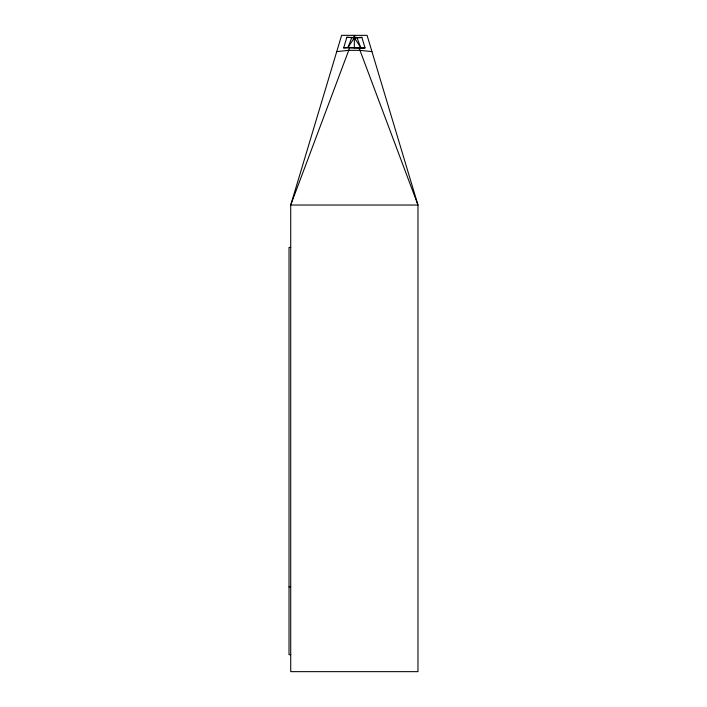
<?xml version="1.0" encoding="UTF-8"?>
<svg xmlns="http://www.w3.org/2000/svg" width="707" height="707" viewBox="0 0 707 707"><rect width="100%" height="100%" fill="white"/><g stroke="black" fill="none" stroke-linecap="round" stroke-linejoin="round"><path stroke-width="1.06" d="M343.682 47.855L346.845 37.312L354.348 37.789L361.851 37.312L365.015 47.855L363.416 48.332L343.682 47.855L348.056 47.396L365.015 47.855M348.056 47.396L351.839 37.312L353.429 37.789L354.348 35.35L355.268 37.789L356.858 37.312L360.641 47.396L359.041 47.873L417.978 205.03L417.978 671.65L290.718 671.65L290.718 205.03L341.622 35.35L367.074 35.35L417.978 205.03L290.718 205.03L349.656 47.873L348.056 47.396L354.348 37.789L360.641 47.396M353.491 39.627L354.348 37.789L355.206 39.627M361.851 37.312L360.252 37.789L346.845 37.312M336.744 51.602L348.728 50.338L359.969 50.338L371.953 51.602M290.718 247.45L289.022 247.45L289.022 654.682L290.718 654.682M289.022 586.81L290.718 586.81M354.348 37.789L354.348 47.873"/></g></svg>
